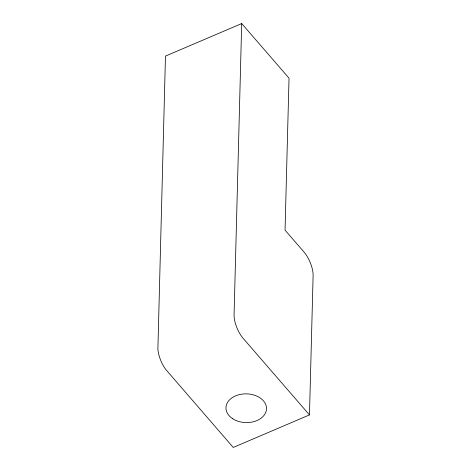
<?xml version="1.0" encoding="UTF-8"?>
<svg xmlns="http://www.w3.org/2000/svg" width="471" height="471" viewBox="0 0 471 471"><rect width="100%" height="100%" fill="white"/><g stroke="black" fill="none" stroke-linecap="round" stroke-linejoin="round"><path stroke-width="0.71" d="M241.7 23.55L234.069 314.834A17.945 6.882 66.9 0 0 243.207 338.425L309.471 414.904L233.245 447.45L165.745 369.435A17.945 6.882 66.9 0 1 157.885 349.123L165.474 56.096L241.7 23.55L289.029 78.18L285.049 230.154L303.983 252.009A17.945 6.882 66.9 0 1 313.115 275.594L309.471 414.904M232.374 418.525A20.282 14.365 1.5 0 0 265.991 411.754A20.282 14.365 1.5 0 0 240.375 394.392A20.282 14.365 1.5 0 0 232.374 418.525"/></g></svg>
